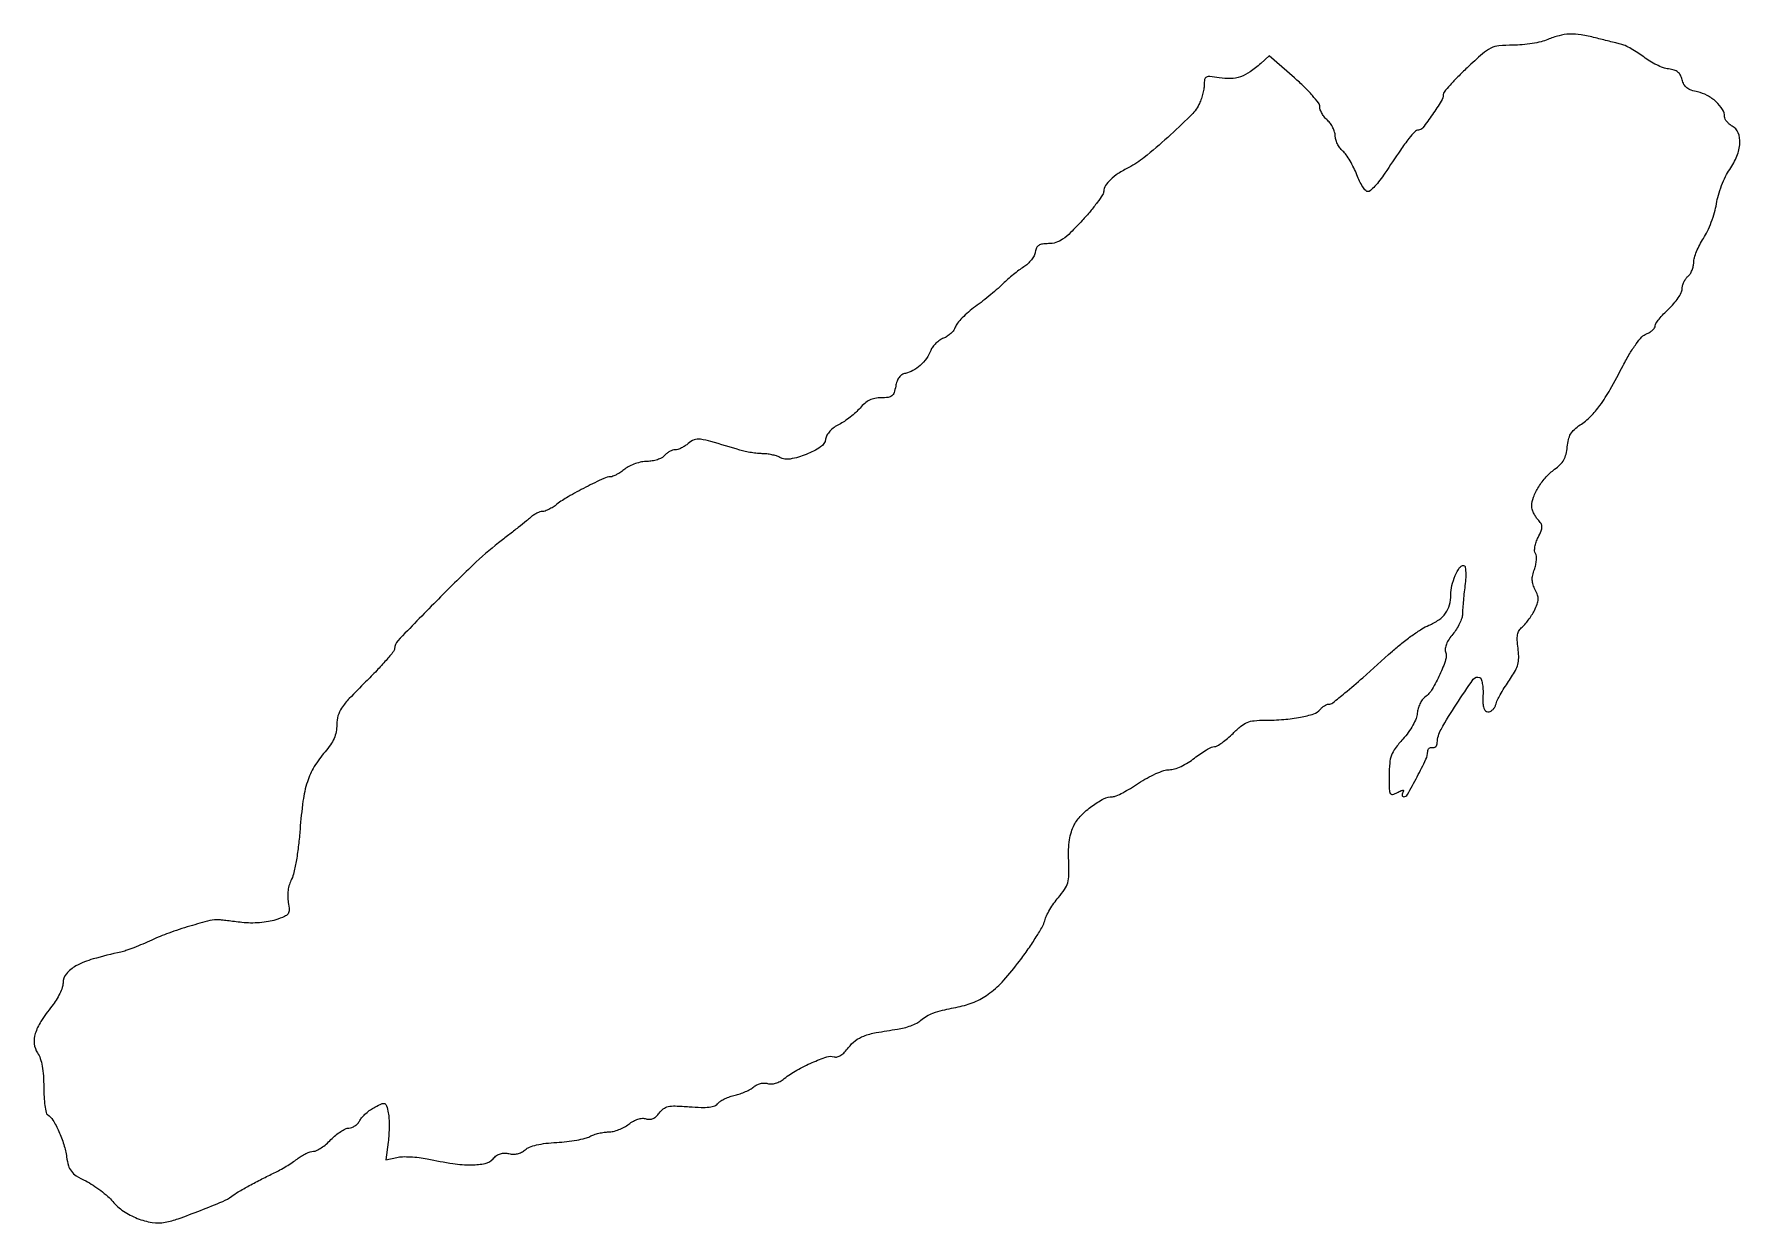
# Model space of a CAD drawing. Extents: x 1 to 443, y 0 to 309.
import ezdxf

# ---------------------------------------------------------------- set-up
doc = ezdxf.new("R2010")
doc.units = 0

msp = doc.modelspace()

# ---------------------------------------------------------------- linework, layer by layer
msp.add_lwpolyline([(393.13519, 307.460858, -0.044104), (391.448256, 306.899109, -0.018301), (389.089834, 306.429127, -0.017938), (386.510736, 306.107067, -0.022093), (384.088816, 306, 0.023711), (380.484174, 305.828963, 0.091484), (378.337886, 305.218086, 0.066225), (376.216809, 303.791738, 0.008692), (372.203626, 300.115216, 0.008111), (369.826598, 297.785951, 0.01194), (367.822315, 295.657855, 0.007319), (366.228898, 293.829804, 0.177399), (366, 293.204959, -0.138105), (365.51704, 291.489787, -0.014667), (363.226886, 287.981114, -0.011786), (360.722005, 284.554123, -0.223656), (359.572368, 283.96148, 0.195096), (358.615261, 283.53262, 0.025949), (357.137702, 281.821575, 0.015656), (354.918106, 278.771637, 0.0026), (350.863575, 272.75, -0.016488), (349.563685, 270.930627, -0.022811), (348.273232, 269.395312, -0.020451), (347.128404, 268.250653, -0.188286), (346.486382, 268, -0.217322), (345.915028, 268.260645, -0.032981), (345.137434, 269.285901, -0.0319), (344.328839, 270.700884, -0.022648), (343.599919, 272.377536, 0.02241), (342.815653, 274.183844, 0.019785), (341.84227, 275.991298, 0.02025), (340.833942, 277.550456, 0.055225), (339.964062, 278.532524, -0.05315), (339.212373, 279.374115, -0.040813), (338.576943, 280.431169, -0.041888), (338.142462, 281.531905, -0.073185), (338, 282.5, 0.074245), (337.85511, 283.470371, 0.041827), (337.4125, 284.578385, 0.040659), (336.765423, 285.645925, 0.052307), (336, 286.5, -0.04213), (335.234702, 287.319807, -0.037939), (334.5875, 288.284394, -0.040002), (334.141729, 289.243267, -0.089036), (334, 290.032866, 0.165506), (333.67199, 290.996654, 0.01589), (332.076118, 292.938733, 0.018874), (329.959178, 295.177773, 0.013795), (327.450615, 297.505798), (320.901231, 303.255839), (318.700615, 301.252883, -0.034905), (315.954684, 299.083523, -0.066286), (313.443064, 297.818833, -0.0732), (310.862507, 297.32801, -0.052344), (307.925136, 297.512648, 0.012055), (305.515545, 297.860225, 0.138708), (304.579682, 297.712548, 0.245291), (304.125849, 297.124823, 0.044145), (304, 295.702205, -0.042632), (303.902957, 294.566137, -0.022615), (303.600423, 293.185046, -0.022342), (303.160783, 291.79124, -0.0321), (302.639739, 290.606708, -0.079322), (300.382514, 287.555269, -0.010699), (294.55461, 282.080189, -0.012182), (288.460785, 276.858954, -0.053645), (284.5, 274.281578, 0.025028), (281.720688, 272.691198, 0.046899), (279.682229, 271.097622, 0.061429), (278.401783, 269.548871, 0.135797), (277.954916, 268.095012, -0.139153), (277.665112, 267.173806, -0.013081), (276.297172, 265.206035, -0.015971), (274.498049, 262.9144, -0.011898), (272.374843, 260.5, -0.011069), (269.346773, 257.359941, -0.044512), (267.296989, 255.65972, -0.072689), (265.54747, 254.796488, -0.07847), (263.669927, 254.5, 0.031066), (262.059868, 254.399868, 0.108988), (261.086627, 254.054125, 0.145754), (260.507049, 253.397119, 0.073115), (260.190403, 252.325961, -0.086891), (259.879021, 251.369714, -0.042432), (259.181445, 250.288457, -0.040391), (258.242719, 249.257304, -0.046425), (257.190403, 248.442683, 0.019182), (255.971307, 247.600867, 0.010067), (254.518678, 246.466871, 0.009999), (253.07472, 245.243311, 0.015129), (251.873183, 244.116722, -0.01654), (250.547269, 242.880523, -0.006786), (248.671709, 241.288706, -0.006705), (246.61038, 239.632785, -0.008538), (244.663269, 238.16398, 0.01964), (242.862931, 236.742106, 0.021757), (241.242671, 235.228857, 0.021763), (239.983065, 233.828438, 0.095706), (239.454517, 232.856696, -0.080856), (239.038099, 232.034258, -0.045667), (238.298141, 231.192836, -0.044096), (237.373428, 230.460128, -0.054707), (236.396498, 229.960649, 0.059475), (235.401669, 229.440033, 0.042021), (234.423871, 228.641315, 0.042437), (233.606698, 227.704037, 0.06684), (233.09683, 226.767933, -0.064557), (232.004756, 224.741029, -0.053834), (230.370983, 222.917966, -0.055478), (228.449678, 221.541405, -0.082546), (226.507705, 220.841027, 0.098784), (225.61752, 220.487184, 0.088038), (224.888942, 219.807225, 0.073368), (224.342181, 218.801148, 0.044238), (223.988697, 217.487789, -0.036909), (223.575825, 215.859171, -0.145576), (222.988611, 215.021117, -0.137125), (222.017124, 214.612739, -0.031357), (220.221222, 214.5, 0.049111), (218.614641, 214.341816, 0.064137), (217.216416, 213.871641, 0.062189), (215.951059, 213.048566, 0.042714), (214.74023, 211.83555, -0.032562), (213.652397, 210.70064, -0.019421), (212.224235, 209.491269, -0.019398), (210.701284, 208.392469, -0.031597), (209.320997, 207.596584, 0.042652), (208.021937, 206.808819, 0.048818), (206.938027, 205.842841, 0.054335), (206.170482, 204.804914, 0.096411), (205.820997, 203.804073, -0.215184), (204.509612, 201.74742, -0.049772), (200.776633, 199.804946, -0.050065), (196.647546, 198.616315, -0.169506), (193.916563, 199.044654, 0.048059), (193.037533, 199.411497, 0.022867), (191.849582, 199.719367, 0.022423), (190.568373, 199.930096, 0.029553), (189.386739, 200, -0.026039), (188.115101, 200.06627, -0.013703), (186.546159, 200.273845, -0.013597), (184.946826, 200.575026, -0.020351), (183.570998, 200.932239, 0.002709), (176.063905, 203.166752, 0.038947), (173.340301, 203.735973, 0.117493), (171.688196, 203.560628, 0.099302), (170.175366, 202.658704, -0.037108), (169.359773, 202.02391, -0.032807), (168.425953, 201.487244, -0.034277), (167.51726, 201.116383, -0.079911), (166.793704, 201, 0.079067), (166.109933, 200.891192, 0.044313), (165.334167, 200.559375, 0.042847), (164.590698, 200.073988, 0.053561), (164, 199.5, -0.097514), (163.29309, 198.924058, -0.041691), (162.168255, 198.440625, -0.039175), (160.84515, 198.110845, -0.041514), (159.512414, 198, 0.050825), (158.085225, 197.854549, 0.03244), (156.475374, 197.4125, 0.032448), (154.936984, 196.766215, 0.051026), (153.727129, 196, -0.019605), (152.671137, 195.234401, -0.022235), (151.600807, 194.5875, -0.022141), (150.652253, 194.12354, -0.103021), (150.059027, 194, 0.111293), (148.293606, 193.602114, 0.007403), (143.604032, 191.289444, 0.0113), (139.002777, 188.802237, 0.036395), (136.115141, 186.864975, -0.024991), (135.101861, 186.151179, -0.025561), (134.029825, 185.547836, -0.026377), (133.04923, 185.123079, -0.089242), (132.365141, 185, 0.083152), (131.718828, 184.891768, 0.03304), (130.886948, 184.542113, 0.031564), (130.020355, 184.037778, 0.034388), (129.25, 183.441237, -0.011772), (128.202594, 182.551613, -0.001875), (126.104687, 180.86609, -0.002076), (123.616891, 178.899458, -0.001817), (121, 176.863678, 0.026495), (114.363335, 171.153651, 0.007723), (104.768217, 161.682225, 0.002598), (94.845917, 151.47496, 0.193888), (94, 149.375506, -0.175057), (93.740249, 148.656337, -0.006188), (91.796875, 146.375034, -0.010801), (89.373891, 143.719051, -0.007277), (86.5, 140.788918, 0.007115), (82.26644, 136.475294, 0.041642), (80.273559, 134.003628, 0.077908), (79.325331, 131.988562, 0.071201), (79, 129.71555, -0.046108), (78.826024, 127.832944, -0.054447), (78.309521, 126.121411, -0.049676), (77.389447, 124.4418, -0.030038), (75.9967, 122.649023, 0.044259), (73.187657, 118.813082, 0.057763), (71.382876, 114.859244, 0.044567), (70.243662, 109.852861, 0.015576), (69.479774, 102.5, -0.011349), (69.09464, 98.460959, -0.012709), (68.537161, 94.594002, -0.012058), (67.901425, 91.336032, -0.063884), (67.288907, 89.628518, 0.044837), (66.724702, 88.225728, 0.037995), (66.380823, 86.66476, 0.037876), (66.276372, 85.064207, 0.043752), (66.425894, 83.543328, -0.031672), (66.663364, 81.60847, -0.173633), (66.371978, 80.614042, -0.138846), (65.47558, 79.909698, -0.017824), (63.159344, 79.052588, -0.036658), (61.262948, 78.577455, -0.023349), (59.005119, 78.292557, -0.022718), (56.635671, 78.213386, -0.026722), (54.394949, 78.36027, 0.000408), (52.447344, 78.591305, 0.000514), (50.644141, 78.801839, 0.000408), (49.130935, 78.975688, 0.004116), (48.5, 79.042397, 0.087546), (46.116032, 78.857173, 0.009981), (40.896583, 77.400577, 0.013053), (35.417674, 75.595784, 0.022837), (31, 73.779965, -0.008283), (28.710932, 72.760249, -0.008196), (26.38125, 71.813156, -0.008091), (24.316224, 71.051039, -0.031136), (23, 70.679501, 0.015828), (15.812551, 68.886151, 0.054342), (11.360223, 67.083267, 0.096595), (8.879387, 65.052705, 0.17482), (8, 62.614452, -0.084021), (7.806244, 61.469568, -0.028468), (7.15824, 59.903003, -0.02738), (6.231151, 58.221524, -0.028226), (5.134433, 56.669163, 0.024696), (2.257878, 52.657856, 0.068258), (0.791988, 49.515046, 0.102244), (0.538727, 46.894495, 0.118704), (1.381124, 44.541084, -0.066698), (2.088205, 43.065433, -0.033672), (2.592129, 41.061206, -0.027977), (2.900016, 38.572048, -0.016783), (3, 35.5942, 0.014498), (3.073267, 33.06796, 0.020739), (3.295839, 30.837569, 0.017297), (3.611609, 29.057083, 0.20456), (4.007112, 28.495605, -0.121102), (5.386988, 27.090086, -0.028394), (6.916756, 24.140097, -0.029652), (8.216732, 20.710695, -0.040937), (8.938809, 17.5, 0.034829), (9.419747, 15.232659, 0.099035), (10.156417, 13.803981, 0.085761), (11.451182, 12.654119, 0.021981), (13.902907, 11.279068, -0.027192), (15.779536, 10.200715, -0.018886), (17.779189, 8.792117, -0.019101), (19.601295, 7.289331, -0.036847), (20.915954, 5.931609, 0.071641), (23.660814, 3.464615, 0.053359), (27.273218, 1.572551, 0.054425), (31.106213, 0.523603, 0.086384), (34.5, 0.570987, 0.038636), (37.887687, 1.485021, 0.007961), (43.687391, 3.646155, 0.006647), (49.433034, 5.980474, 0.061162), (51.761903, 7.318138, -0.028405), (53.434141, 8.429934, -0.006901), (56.319359, 10.067187, -0.00721), (59.609134, 11.813179, -0.008218), (62.808446, 13.386642, 0.016248), (64.26276, 14.13113, 0.010435), (65.901858, 15.083811, 0.010487), (67.46897, 16.084616, 0.019303), (68.693305, 16.973394, -0.028244), (69.802959, 17.749025, -0.027263), (71.005824, 18.404684, -0.028336), (72.127101, 18.862828, -0.082998), (72.947767, 19, 0.115476), (73.783074, 19.195523, 0.030715), (74.977181, 19.88125, 0.029452), (76.276409, 20.851765, 0.026594), (77.5, 22, -0.028105), (78.730956, 23.148178, -0.030421), (80.052098, 24.11875, -0.031916), (81.276186, 24.801799, -0.111751), (82.151907, 25, 0.095607), (82.910696, 25.14643, 0.057419), (83.720219, 25.58446, 0.054607), (84.455067, 26.228711, 0.062705), (84.994461, 26.98965, -0.060682), (85.60453, 27.857687, -0.028208), (86.584393, 28.828133, -0.02744), (87.741565, 29.743596, -0.03431), (88.911706, 30.454341, -0.014785), (90.753648, 31.338838, -0.210552), (91.466325, 31.341026, -0.226875), (91.91893, 30.817243, -0.01726), (92.360544, 28.947278, -0.035611), (92.546353, 27.482804, -0.014857), (92.596747, 25.4913, -0.014611), (92.524629, 23.347751, -0.018343), (92.327111, 21.369884), (91.697257, 16.774596), (94.598628, 17.407796, -0.048578), (96.056315, 17.580299, -0.018203), (98.116472, 17.54797, -0.017833), (100.372889, 17.349445, -0.020666), (102.5, 16.99581, 0.014763), (109.135264, 15.812062, 0.037539), (114.011584, 15.460464, 0.053938), (117.477737, 15.846217, 0.155389), (119.543468, 17.048032, -0.053642), (120.46747, 17.871699, -0.078314), (121.440548, 18.359348, -0.080035), (122.500221, 18.517898, -0.058741), (123.680645, 18.365305, 0.058359), (124.805321, 18.219048, 0.061679), (125.911708, 18.34177, 0.062554), (126.941256, 18.727671, 0.063084), (127.840168, 19.355354, -0.093527), (128.981777, 20.053793, -0.032557), (130.832819, 20.621219, -0.027592), (133.212224, 21.04729, -0.016943), (136.049873, 21.298038, 0.014703), (138.679447, 21.518536, 0.015472), (141.246901, 21.890831, 0.015277), (143.435181, 22.346949, 0.064536), (144.684259, 22.824163, -0.040428), (145.713003, 23.274988, -0.023503), (147.007682, 23.654598, -0.023384), (148.349596, 23.914702, -0.03619), (149.526529, 24, 0.059943), (150.729916, 24.14479, 0.032297), (152.157177, 24.592646, 0.031653), (153.572587, 25.245063, 0.042856), (154.749399, 26.017517, -0.03974), (155.938627, 26.808751, -0.051274), (157.143508, 27.325544, -0.058535), (158.275128, 27.538238, -0.094324), (159.246017, 27.421917, 0.082149), (160.189576, 27.285674, 0.098348), (161.064915, 27.478287, 0.086681), (161.881225, 28.019649, 0.05036), (162.651482, 28.912808, -0.076854), (163.715341, 30.022269, -0.11264), (164.940559, 30.58216, -0.060499), (166.810792, 30.738599, -0.009816), (170.45836, 30.530351, 0.011992), (173.567532, 30.366408, 0.037921), (175.649288, 30.464546, 0.059709), (177.062266, 30.813606, 0.129874), (177.964864, 31.457664, -0.078156), (178.635138, 32.048008, -0.029681), (179.72792, 32.654594, -0.028518), (181.015267, 33.184325, -0.031029), (182.319098, 33.547015, 0.028974), (183.659993, 33.914089, 0.02305), (185.058621, 34.458547, 0.0236), (186.310735, 35.08596, 0.052696), (187.178336, 35.701427, -0.066641), (187.968802, 36.229783, -0.054614), (188.925121, 36.575624, -0.055923), (189.906776, 36.700127, -0.080613), (190.771208, 36.572616, 0.092727), (191.712527, 36.456813, 0.05612), (192.821778, 36.652526, 0.050518), (193.986079, 37.128007, 0.043759), (195.092872, 37.84703, -0.037517), (198.341645, 40.015639, -0.025261), (202.333526, 42.008747, -0.021065), (206.118286, 43.478654, -0.160265), (208.00487, 43.498454, 0.143938), (208.818586, 43.481022, 0.075306), (209.753971, 43.892943, 0.058112), (210.751186, 44.701404, 0.034219), (211.746784, 45.871378, -0.069557), (213.522722, 47.682721, -0.074404), (215.689213, 48.888439, -0.045355), (218.917076, 49.777124, -0.010441), (224.5, 50.661667, 0.031771), (226.178135, 51.001441, 0.026273), (227.9125, 51.568166, 0.02706), (229.451667, 52.260075, 0.061874), (230.5, 52.97753, -0.048318), (231.99344, 54.060014, -0.048181), (233.668254, 54.836946, -0.02732), (236.146087, 55.558676, -0.005152), (240.75, 56.580963, 0.053276), (244.844505, 57.913572, 0.057929), (248.441798, 60.054433, 0.046859), (252.013634, 63.356743, 0.020917), (256.089689, 68.304372, 0.010276), (258.39645, 71.489995, 0.012018), (260.448863, 74.60805, 0.011021), (262.055272, 77.311999, 0.068951), (262.645027, 78.804372, -0.052311), (263.09822, 80.072663, -0.021232), (263.962955, 81.693207, -0.020731), (265.048548, 83.371746, -0.024792), (266.210627, 84.853354, 0.030438), (267.816022, 86.948434, 0.080148), (268.607398, 88.660322, 0.064044), (268.913137, 90.7518, 0.01444), (268.87123, 94.353354, -0.018216), (268.859229, 97.29081, -0.029686), (269.087406, 99.772246, -0.034885), (269.559038, 101.873525, -0.048836), (270.286792, 103.653457, -0.0734), (272.07614, 106.095998, -0.03939), (274.907974, 108.546164, -0.039005), (277.938879, 110.431881, -0.120221), (280.267545, 111, 0.106314), (281.146827, 111.189097, 0.013939), (282.876938, 112.028125, 0.015686), (284.896392, 113.159809, 0.012547), (287, 114.5, -0.022081), (289.193929, 115.83964, -0.022483), (291.48453, 116.971875, -0.022955), (293.556909, 117.77142, -0.080753), (294.962985, 118, 0.076028), (296.303792, 118.205064, 0.031691), (298.016477, 118.863233, 0.029915), (299.827599, 119.829412, 0.030415), (301.5, 121, -0.016524), (303.047642, 122.148579, -0.019927), (304.576125, 123.11875, -0.018971), (305.908353, 123.825549, -0.112937), (306.670838, 124, 0.13289), (307.414818, 124.20129, 0.02239), (308.664952, 125.00831, 0.023127), (310.082686, 126.118325, 0.018726), (311.499213, 127.432546, -0.025015), (313.5426, 129.281099, -0.072918), (315.170425, 130.256383, -0.073613), (317.000858, 130.7184, -0.025839), (319.715879, 130.8505, 0.019978), (324.644063, 131.032431, 0.028087), (329.00427, 131.615818, 0.02986), (332.43131, 132.486754, 0.143346), (334.08414, 133.601383, -0.039223), (334.604243, 134.136544, -0.038193), (335.205955, 134.589156, -0.040775), (335.79679, 134.902071, -0.101737), (336.273095, 135, 0.166735), (337.390092, 135.383136, 0.007852), (340.537209, 137.910248, 0.008301), (345.150773, 141.866667, 0.001893), (352.822698, 148.722145, -0.014745), (355.311167, 150.833321, -0.013515), (357.991739, 152.858608, -0.01366), (360.481626, 154.535455, -0.042424), (362.275143, 155.470496, 0.051226), (364.869739, 156.881678, 0.086264), (366.639656, 158.606891, 0.091788), (367.654799, 160.746384, 0.065082), (368, 163.387206, -0.0598), (368.287553, 165.78289, -0.042549), (369.149173, 168.348809, -0.041196), (370.267018, 170.437731, -0.254569), (371.299806, 171, -0.349094), (371.67269, 170.703526, -0.040298), (371.840252, 169.570108, -0.031938), (371.844179, 167.911649, -0.014515), (371.647983, 165.75, 0.004215), (371.405945, 163.580634, 0.004193), (371.200069, 161.403788, 0.004111), (371.051746, 159.498335, 0.016367), (371.008692, 158.326725, -0.081851), (370.832846, 157.285711, -0.030876), (370.266331, 155.9169, -0.02958), (369.453543, 154.474963, -0.03178), (368.493713, 153.174897, 0.031681), (367.522982, 151.860612, 0.045326), (366.851283, 150.577404, 0.0541), (366.520819, 149.44335, 0.1363), (366.602112, 148.594497, -0.172807), (366.651881, 146.536105, -0.026657), (365.145713, 142.668487, -0.029789), (363.166887, 138.9064, -0.096843), (361.2821, 136.829187, 0.078225), (360.584802, 136.115554, 0.043162), (359.965323, 135.061702, 0.041724), (359.509247, 133.856428, 0.052116), (359.301979, 132.678735, -0.077842), (358.984572, 131.294755, -0.031536), (358.151128, 129.542029, -0.029378), (356.968328, 127.67893, -0.027587), (355.551979, 125.925854, 0.022413), (353.580326, 123.536427, 0.071628), (352.588177, 121.729178, 0.069559), (352.131093, 119.68664, 0.020318), (352, 116.461935, 0.005546), (352.039306, 112.918099, 0.107202), (352.294544, 111.855658, 0.357031), (352.881166, 111.582642, 0.060357), (354.120677, 112.064584, -0.012512), (355.099639, 112.557408, -0.104615), (355.579238, 112.671162, -0.474034), (355.718045, 112.509632, -0.094818), (355.56166, 112.099768, 0.059732), (355.366232, 111.678385, 0.127864), (355.344679, 111.323057, 0.191369), (355.494139, 111.090866, 0.156432), (355.777464, 111, 0.27036), (356.751687, 111.568324, 0.007021), (359.267168, 116.166703, 0.011196), (361.536411, 120.699683, 0.110887), (362, 122.764353, -0.101383), (362.092606, 123.216374, -0.120668), (362.353468, 123.563591, -0.121111), (362.744408, 123.75015, -0.102619), (363.203294, 123.75, 0.126664), (363.666473, 123.771849, 0.120692), (364.071149, 124.014063, 0.106553), (364.353499, 124.446031, 0.081612), (364.467963, 125, -0.11887), (365.454485, 128.463003, -0.015892), (369.424325, 134.997447, -0.010431), (373.824273, 141.448517, -0.351276), (375.5, 141.922656, -0.21931), (375.878989, 141.506867, -0.032479), (376.15869, 140.375718, -0.031572), (376.327187, 138.908661, -0.02233), (376.338095, 137.25, 0.017498), (376.331823, 135.217139, 0.065325), (376.538066, 133.958121, 0.1295), (376.964936, 133.262507, 0.193053), (377.61948, 133, 0.109244), (378.211643, 133.130943, 0.072011), (378.797653, 133.514063, 0.067162), (379.288835, 134.081059, 0.070127), (379.603536, 134.75, -0.028501), (380.1068, 136.100584, -0.026183), (380.773069, 137.425227, -0.014539), (381.867753, 139.220931, -0.002602), (384.024251, 142.5, 0.038248), (384.956533, 144.164807, 0.059586), (385.465332, 145.726302, 0.055952), (385.609416, 147.434002, 0.029476), (385.425185, 149.557304, -0.022214), (385.217876, 151.601553, -0.06229), (385.315156, 153.0347, -0.087396), (385.725943, 154.10476, -0.084495), (386.481289, 154.984472, 0.043247), (387.221809, 155.715817, 0.017878), (388.0965, 156.821146, 0.01753), (388.955213, 158.080025, 0.021584), (389.662037, 159.313344, 0.026307), (390.413468, 160.975219, 0.082251), (390.665885, 162.171717, 0.093565), (390.503993, 163.29767, 0.040524), (389.897648, 164.691246, -0.043777), (389.338298, 165.999988, -0.06864), (389.120349, 167.202248, -0.065253), (389.231541, 168.461814, -0.035653), (389.675206, 169.950478, 0.036153), (390.026344, 171.132989, 0.037725), (390.197196, 172.33701, 0.04061), (390.180703, 173.392168, 0.114691), (389.946678, 174.086276, -0.131902), (389.734598, 174.793654, -0.048562), (389.80606, 175.842135, -0.042895), (390.116574, 177.053972, -0.035184), (390.645721, 178.281793, 0.019432), (391.445743, 179.988263, 0.104194), (391.640535, 180.990868, 0.137417), (391.38613, 181.846934, 0.04342), (390.5727, 182.919667, -0.042796), (389.970747, 183.711458, -0.034445), (389.461981, 184.652518, -0.035599), (389.112293, 185.594112, -0.071226), (389, 186.378401, -0.09338), (389.435772, 188.691372, -0.045544), (390.783344, 191.387735, -0.04385), (392.711461, 193.965875, -0.055617), (394.926109, 195.947385, 0.041675), (396.349293, 197.151178, 0.068567), (397.299973, 198.405639, 0.067695), (397.883585, 199.882237, 0.039566), (398.191198, 201.762993, -0.038394), (398.498836, 203.671954, -0.073744), (399.078021, 205.106403, -0.074858), (400.041848, 206.297287, -0.040655), (401.532969, 207.453801, 0.051757), (404.226354, 209.640054, 0.039761), (406.686023, 212.524656, 0.028018), (409.329498, 216.643826, 0.009679), (412.69051, 222.867314, -0.014736), (414.422066, 225.997471, -0.02492), (416.075726, 228.496425, -0.028422), (417.568829, 230.300931, -0.115358), (418.743458, 231.092563, 0.043463), (419.60683, 231.509824, 0.050854), (420.337141, 232.05208, 0.058323), (420.838927, 232.631195, 0.150487), (421, 233.154244, -0.147931), (421.196335, 233.803328, -0.020862), (422.028125, 234.946116, -0.022294), (423.159762, 236.248191, -0.017294), (424.5, 237.563865, 0.028221), (425.839554, 238.937595, 0.030965), (426.971875, 240.413366, 0.032554), (427.769251, 241.782194, 0.116114), (428, 242.762426, -0.064238), (428.110207, 243.616687, -0.044346), (428.440625, 244.535446, -0.044495), (428.925731, 245.377228, -0.066684), (429.5, 246, 0.077671), (430.074697, 246.651242, 0.044405), (430.559375, 247.583908, 0.043067), (430.889307, 248.634, 0.054641), (431, 249.643885, -0.072048), (431.171359, 250.826919, -0.02473), (431.745382, 252.464523, -0.023985), (432.566255, 254.2331, -0.025528), (433.537469, 255.877255, 0.036565), (434.568681, 257.714314, 0.020179), (435.567272, 260.089059, 0.020026), (436.389907, 262.591058, 0.030216), (436.884181, 264.83087, -0.032023), (437.386847, 267.070256, -0.0211), (438.235112, 269.571012, -0.02125), (439.271106, 271.943503, -0.03797), (440.346712, 273.778805, 0.055191), (442.209759, 277.223865, 0.082013), (442.962699, 280.562486, 0.108518), (442.529665, 283.27972, 0.178142), (441, 285, -0.048245), (440.23494, 285.509831, -0.04924), (439.5875, 286.153694, -0.054074), (439.143898, 286.828233, -0.118978), (439, 287.4244, 0.140641), (438.453071, 289.330362, 0.066919), (436.809349, 291.311683, 0.062066), (434.5133, 292.953096, 0.073867), (432.013141, 293.863477, -0.035489), (430.347472, 294.329289, -0.081334), (429.210968, 294.958969, -0.098075), (428.463912, 295.833383, -0.070565), (427.997657, 297.033386, 0.062737), (427.561876, 298.208909, 0.104262), (426.893389, 299.022023, 0.095004), (425.90544, 299.543275, 0.045359), (424.494138, 299.837296, -0.058274), (423.122841, 300.160046, -0.025126), (421.389087, 300.888595, -0.024448), (419.601337, 301.858152, -0.029672), (418.033684, 302.942537, 0.021157), (416.497349, 304.04438, 0.018475), (414.803645, 305.066359, 0.018874), (413.202897, 305.875913, 0.051131), (412, 306.285666, -0.003285), (410.764772, 306.578417, -0.001277), (409.059375, 306.999069, -0.001264), (407.214595, 307.464057, -0.001567), (405.5, 307.906568, 0.024549), (401.801683, 308.681771, 0.048428), (398.808392, 308.863836, 0.054064), (396.058656, 308.464962, 0.039401)], format="xyb", close=True)

doc.saveas('drawing.dxf')
